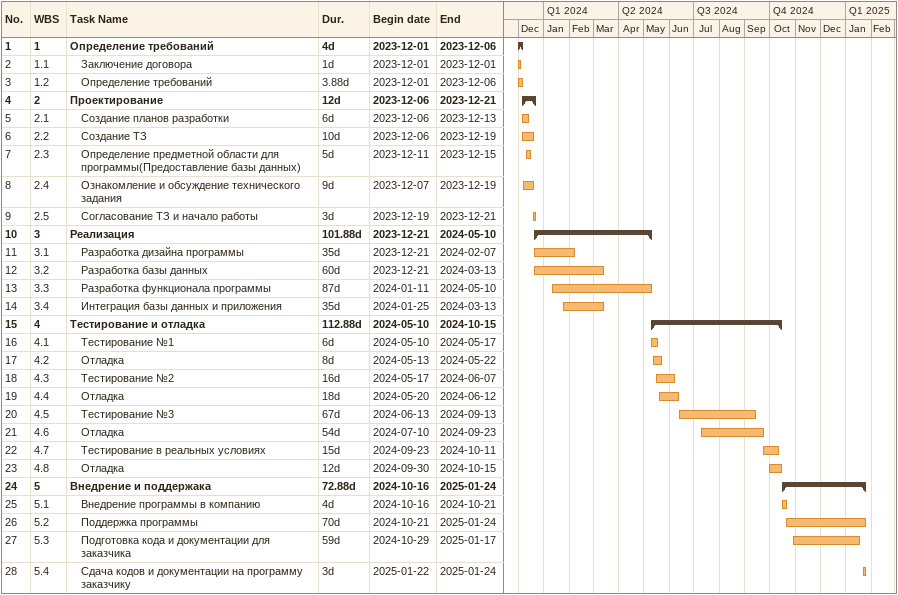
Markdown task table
| ID | WBS | Task | Duration | Start | Finish |
|---|---|---|---|---|---|
| 1 | 1 | **Определение требований** | 4d | 2023-12-01 | 2023-12-06 |
| 2 | 1.1 | Заключение договора | 1d | 2023-12-01 | 2023-12-01 |
| 3 | 1.2 | Определение требований | 3.88d | 2023-12-01 | 2023-12-06 |
| 4 | 2 | **Проектирование** | 12d | 2023-12-06 | 2023-12-21 |
| 5 | 2.1 | Создание планов разработки | 6d | 2023-12-06 | 2023-12-13 |
| 6 | 2.2 | Создание ТЗ | 10d | 2023-12-06 | 2023-12-19 |
| 7 | 2.3 | Определение предметной области для программы(Предоставление базы данных) | 5d | 2023-12-11 | 2023-12-15 |
| 8 | 2.4 | Ознакомление и обсуждение технического задания | 9d | 2023-12-07 | 2023-12-19 |
| 9 | 2.5 | Согласование ТЗ и начало работы | 3d | 2023-12-19 | 2023-12-21 |
| 10 | 3 | **Реализация** | 101.88d | 2023-12-21 | 2024-05-10 |
| 11 | 3.1 | Разработка дизайна программы | 35d | 2023-12-21 | 2024-02-07 |
| 12 | 3.2 | Разработка базы данных | 60d | 2023-12-21 | 2024-03-13 |
| 13 | 3.3 | Разработка функционала программы | 87d | 2024-01-11 | 2024-05-10 |
| 14 | 3.4 | Интеграция базы данных и приложения | 35d | 2024-01-25 | 2024-03-13 |
| 15 | 4 | **Тестирование и отладка** | 112.88d | 2024-05-10 | 2024-10-15 |
| 16 | 4.1 | Тестирование №1 | 6d | 2024-05-10 | 2024-05-17 |
| 17 | 4.2 | Отладка | 8d | 2024-05-13 | 2024-05-22 |
| 18 | 4.3 | Тестирование №2 | 16d | 2024-05-17 | 2024-06-07 |
| 19 | 4.4 | Отладка | 18d | 2024-05-20 | 2024-06-12 |
| 20 | 4.5 | Тестирование №3 | 67d | 2024-06-13 | 2024-09-13 |
| 21 | 4.6 | Отладка | 54d | 2024-07-10 | 2024-09-23 |
| 22 | 4.7 | Тестирование в реальных условиях | 15d | 2024-09-23 | 2024-10-11 |
| 23 | 4.8 | Отладка | 12d | 2024-09-30 | 2024-10-15 |
| 24 | 5 | **Внедрение и поддержака** | 72.88d | 2024-10-16 | 2025-01-24 |
| 25 | 5.1 | Внедрение программы в компанию | 4d | 2024-10-16 | 2024-10-21 |
| 26 | 5.2 | Поддержка программы | 70d | 2024-10-21 | 2025-01-24 |
| 27 | 5.3 | Подготовка кода и документации для заказчика | 59d | 2024-10-29 | 2025-01-17 |
| 28 | 5.4 | Сдача кодов и документации на программу заказчику | 3d | 2025-01-22 | 2025-01-24 |
